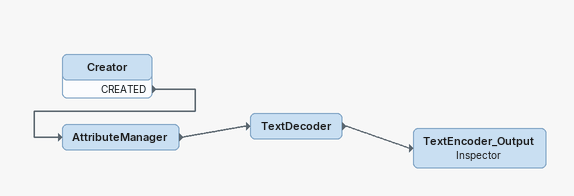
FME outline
Creator
    CREATED -> AttributeManager
AttributeManager
    -> TextDecoder
TextDecoder
    -> TextEncoder_Output
TextEncoder_Output: Inspector
